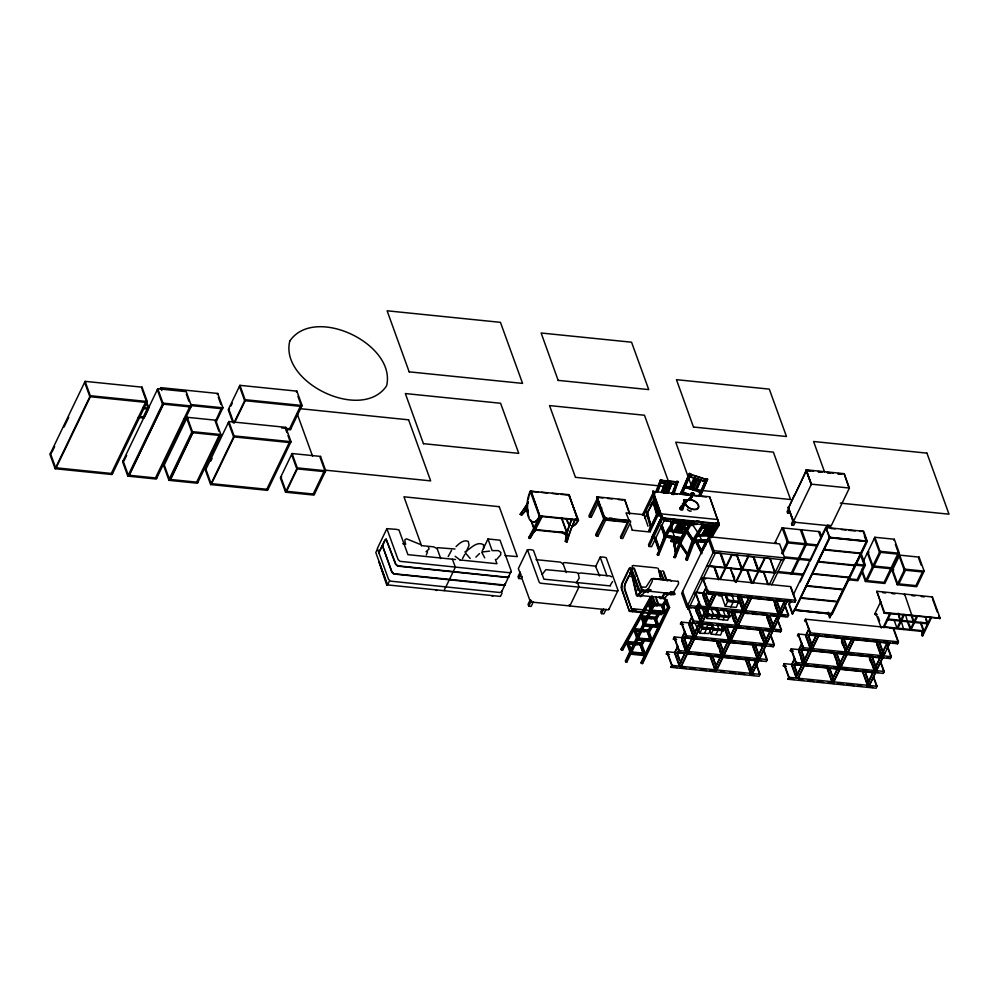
<?xml version="1.0" encoding="UTF-8"?>
<svg xmlns="http://www.w3.org/2000/svg" width="999" height="999" viewBox="0 0 999 999"><rect width="100%" height="100%" fill="white"/><g stroke="black" fill="none" stroke-linecap="round" stroke-linejoin="round"><path stroke-width="1.5" d="M684.864 487.5L685.326 486.088A104.358 52.173 23.9 0 1 700.936 491.071L700.461 492.482A104.358 52.173 23.9 0 0 684.864 487.5L684.864 487.137A104.358 52.173 23.9 0 1 695.267 490.309M681.131 493.194L689.447 473.414L690.696 473.813L682.379 493.593L682.704 491.87L690.272 494.842L681.193 492.007L680.257 493.943M689.572 476.873L690.509 474.4A104.358 52.173 23.9 0 1 706.118 479.383L705.182 481.855A104.358 52.173 23.9 0 0 689.572 476.873L689.572 476.523A104.358 52.173 23.9 0 1 692.17 477.247M692.494 488.449L693.743 488.848L692.494 488.449L696.74 478.696L697.989 479.283L696.74 478.696M700.461 492.482L700.474 492.12A104.358 52.173 23.9 0 0 697.876 491.196M705.182 481.855L705.182 481.493A104.358 52.173 23.9 0 0 694.78 478.022M699.175 495.854L706.305 478.783L707.554 479.183L700.424 496.253M444.118 590.646L445.479 587.375M455.507 559.515L407.917 554.657L398.938 529.895L396.079 529.333L386.875 528.658L377.347 548.463L388.561 579.383L390.547 581.143L499.587 592.494L501.685 591.808L501.723 590.921M502.072 593.144L500.474 596.391M505.257 584.715L505.294 583.816M505.432 583.528L504.483 585.289L503.159 585.402L393.818 574.013L391.833 572.252L382.555 545.754L378.683 552.897L384.977 539.835M509.24 575.611L509.065 576.798L506.968 577.484L397.627 566.108L395.641 564.348L386.051 539.248M501.685 591.808L511.251 571.116L500.037 540.197L487.987 538.961L482.267 550.849M630.769 570.754L636.351 595.142A5.357 2.235 -84.2 0 0 638.498 595.941L639.06 595.267A12.512 5.232 -84.2 0 1 644.929 592.282L647.689 590.084L652.11 581.618A1.998 0.837 -84.2 0 0 652.222 579.457A1.998 0.837 -84.2 0 0 651.435 578.708L645.953 587.187L640.796 587.012M647.015 591.97A12.512 5.232 -84.2 0 1 647.939 592.594L650.661 589.772L647.514 589.36L645.117 591.333L641.845 590.759M659.265 596.59L659.552 597.502A5.357 2.235 -84.2 0 0 661.7 598.314L662.275 597.627A12.512 5.232 -84.2 0 1 668.131 594.655L670.054 593.543L670.729 591.72A9.615 4.021 -84.2 0 1 668.319 593.693L667.357 593.044A13.511 5.644 -84.2 0 0 663.011 595.254L662.087 596.828A4.346 1.811 -84.2 0 1 659.889 596.715M662.574 597.814A5.357 2.235 -84.2 0 0 664.722 598.613L665.234 598.014A12.512 5.232 -84.2 0 1 671.153 594.954L673.938 592.407L670.729 591.72M680.257 508.341L681.655 507.455M680.531 507.629L681.605 508.978M682.679 509.115L682.717 508.329M682.991 508.204L681.555 508.978M683.291 506.73L683.466 506.081M683.541 500.749L684.29 499.575M686.65 501.735L686.775 500.924M689.497 498.976L690.796 498.776L690.896 499.8M695.292 489.36L696.54 489.785L695.292 489.36L699.55 479.62L700.799 480.044L696.54 489.785M699.55 479.62L700.786 480.219M692.644 541.408L691.832 541.358L685.726 559.215L686.325 560.002L687.449 559.964L694.979 540.159M566.296 572.539L563.211 564.023L563.424 562.912L564.81 562.574L595.491 566.171L599.662 575.948M642.519 589.959C649.113 591.108 642.994 590.759 641.758 590.397A9.328 3.896 -84.2 0 1 639.135 589.01L631.418 568.256A5.357 2.235 -84.2 0 0 629.158 568.419L621.828 583.641A5.357 2.235 -84.2 0 0 621.453 588.96L629.457 611.351L657.155 614.173M671.715 594.005A10.34 4.321 -84.2 0 0 674.787 594.205L674.762 593.244L674 593.681A9.328 3.896 -84.2 0 1 672.589 593.581M632.255 565.671L632.392 566.982M443.406 590.609L387.637 584.927L389.086 581.63M378.783 561.475L386.913 585.389M379.121 561.663L387.262 585.189M483.616 548.826L483.591 544.767C476.66 540.659 470.504 548.913 464.86 552.01M575.237 519.48L575.399 519.28A189.473 150.549 40.1 0 0 567.195 541.595L566.67 542.22L565.297 541.396A106.943 84.977 40.1 0 1 571.84 519.18L571.903 519.105M687.2 555.731L687.574 554.62L677.672 539.635L677.21 540.596L687.762 555.706L681.106 545.629M688.736 553.683L690.147 549.562M705.194 546.328L706.605 542.207M686.325 560.002L693.593 540.734L702.821 525.711L703.958 525.674L703.483 524.65L702.347 524.687L691.832 541.358M656.793 491.471L660.601 479.657L661.8 479.782L658.004 491.595M672.552 494.517L676.872 481.318L678.084 481.443L673.751 494.63M666.808 535.302L658.678 555.069L657.454 554.882L664.984 534.24L673.763 519.58L674.999 519.767L675.187 520.779L666.545 535.839M658.903 552.922L660.489 548.813M662.062 544.705L665.234 536.475L663.998 536.288M683.316 536.55L681.543 536.8L690.321 522.127L691.558 522.327L691.745 523.326L682.18 540.322L675.237 557.617L674.013 557.43L680.556 538.848M675.349 553.246L673.064 537.612L672.589 538.573L675.961 553.334M675.237 557.617L676.523 552.747M677.572 549.999L681.256 540.409M624.837 583.94L628.471 576.223M426.348 554.907L427.535 551.873M655.431 492.657L660.601 479.657M657.792 489.897L660.077 484.115M661.076 482.929L661.925 480.806A104.358 53.322 21.7 0 1 676.997 482.342L676.148 484.465A104.358 53.322 21.7 0 0 661.076 482.929L660.888 482.542A104.358 53.322 21.7 0 1 663.348 482.679M661.251 492.569L665.097 482.904L661.912 491.383M662.449 492.657L666.395 483.204L665.197 483.104M667.757 483.129L664.01 492.982L667.757 483.129C672.24 483.903 658.853 505.407 668.955 483.254M666.645 493.081L670.479 483.429L671.703 483.578L667.944 493.431M666.733 493.281L670.479 483.429M667.869 493.231L671.703 483.578M671.703 494.318L676.872 481.318M661.738 480.407A104.358 53.322 21.7 0 1 676.81 481.943L676.148 484.465M674.637 490.109L677.509 482.892M657.454 554.882L664.397 537.574L673.95 520.579L673.763 519.58M674.013 557.43L682.142 537.662L681.78 536.313M681.193 492.007L689.447 473.414M683.029 491.083L690.696 473.813M689.722 487.612L693.955 477.859L695.217 478.421L690.971 487.987L689.71 487.425L690.971 487.987M690.958 487.799L695.217 478.421M693.743 488.848L697.989 479.095M696.553 489.61L700.799 480.044M698.638 496.066L706.305 478.783M701.061 493.806L707.554 479.183M85.09 381.356L49.95 454.383L55.157 468.731L112.113 474.537L147.253 401.511L142.045 387.162L85.09 381.356L90.297 395.716L55.157 468.731M51.985 452.122L54.67 446.541M64.061 427.023L68.756 417.27M141.583 388.124L142.045 387.162M157.767 388.761L122.615 461.788L127.822 476.136L156.306 479.045L191.446 406.019L186.239 391.67L157.767 388.761L162.962 403.109L127.822 476.136M126.673 455.344L123.988 460.914L123.089 460.826L128.284 475.174L156.768 478.071M215.971 422.265L222.927 407.804L217.732 393.456L160.764 387.649L160.302 388.623L161.214 388.711M129.196 475.262L163.411 404.17M187.213 417.295L163.774 465.984L168.981 480.332L197.465 483.229L220.891 434.553L215.684 420.204L187.213 417.295L192.407 431.655L191.945 432.617L220.429 435.514M168.981 480.332L169.443 479.37L164.248 465.01M170.492 479.033L192.982 432.28L191.783 432.155L169.281 478.908L170.654 479.483L192.982 432.28M217.258 394.418L217.732 393.456M215.684 420.204L215.222 421.166L218.868 431.206M216.433 421.291L215.534 421.203L221.391 408.229M285.739 429.37L290.359 429.845L302.073 405.494L296.878 391.146L239.922 385.339L228.197 409.69L232.879 422.602M230.919 406.006L232.268 403.209M228.858 421.541L205.432 470.229L210.639 484.577L267.595 490.372L291.021 441.695L285.814 427.347L228.858 421.541L234.066 435.889L210.639 484.577M210.777 461.101L212.1 458.354M239.922 385.339L245.117 399.7L233.866 423.064L228.671 408.716L229.57 408.816M296.403 392.108L296.878 391.146M285.814 427.347L285.352 428.309L286.913 432.617M292.058 453.521L280.344 477.859L285.552 492.207L314.023 495.104L325.736 470.766L320.542 456.418L292.058 453.521L297.265 467.869L285.552 492.207M320.542 456.418L320.067 457.38L324.75 470.304M409.203 371.94L387.113 310.789L500.437 322.34L522.577 383.391L409.253 371.853M408.516 419.817L299.9 408.653M423.476 443.768L405.344 393.556L500.586 403.259L518.756 453.371L423.514 443.668M382.555 545.754L385.289 540.072M445.816 587.025L455.344 567.22L452.435 559.203M558.229 380.582L541.133 333.004L631.555 342.207L648.738 389.598L558.316 380.382M499.088 506.68L403.946 496.79L421.503 545.666M529.333 495.142A18.344 7.655 -84.2 0 1 530.831 491.283L569.043 494.667L577.897 520.217A18.344 7.655 -84.2 0 1 572.052 525.936M527.647 511.963L525.037 510.402L525.736 508.953L528.334 510.514M530.382 519.892A18.344 7.655 -84.2 0 0 539.922 516.346L531.068 490.796M532.704 531.555L533.466 532.13L536.538 529.045M610.626 585.963L543.906 579.17L533.454 550.349A11.838 8.129 -19.9 0 0 527.435 549.737L518.369 568.568L530.082 600.886A1.548 0.924 25.7 0 0 531.868 602.085L607.829 609.827A1.548 0.924 25.7 0 0 608.853 608.903M520.242 572.027L518.006 576.66L518.668 578.483L521.078 578.733L522.202 576.411M518.668 578.483L520.904 573.851M575.499 477.422L549.537 405.582L644.467 415.247L670.479 487L575.549 477.335M577.897 520.217L569.043 494.667M530.294 599.737L528.059 604.37L528.721 606.193L531.131 606.43L533.366 601.798M528.721 606.193L531.505 600.399M630.581 520.979L604.395 518.319L597.027 496.865L624.75 499.7L629.82 513.673M597.564 497.877L588.96 515.746L589.447 517.107L591.258 517.295L598.538 502.172M589.447 517.107L598.051 499.238M600.636 510.377L601.798 507.954M604.395 518.319L629.27 520.342M606.63 518.106L598.039 535.976L596.228 535.789L604.832 517.919L597.027 496.865M630.694 521.99L622.752 538.498L620.941 538.311L629.37 519.98L628.209 522.402L605.307 520.067L606.468 517.644M624.75 499.7L629.582 514.148M595.641 566.558L600.174 557.142A11.838 8.129 -19.9 0 1 606.206 557.754L617.919 590.072A1.548 0.924 25.7 0 1 616.895 590.996L540.934 583.254A1.548 0.924 25.7 0 1 539.148 582.042L527.435 549.737M627.722 521.815L620.441 536.938L620.941 538.311M650.386 532.042L632.305 530.194M652.734 491.471L709.627 496.765L719.143 524.125L662.487 518.356L652.734 491.471L657.33 491.945M642.394 515.059L653.508 491.995M643.718 515.521L654.158 493.806M658.528 509.39L662.075 519.155L653.371 496.765L654.77 493.868M655.094 499.388L653.358 499.712L657.342 513.898L660.264 514.198M653.945 498.713L655.019 496.453M644.817 518.481L654.62 498.126M601.922 609.465L600.799 611.775L601.46 613.598L603.871 613.848L606.106 609.215M601.46 613.598L603.696 608.965M693.556 427.247L676.46 379.67L769.292 389.123L786.475 436.513L693.643 427.048M608.853 609.415L617.919 590.584M621.378 587.499L621.915 586.376M648.838 530.232L657.529 512.824L656.605 514.747L653.034 501.71L656.805 513.361M651.136 527.435L646.803 511.625M649.163 531.143L657.579 513.411L653.596 499.225M652.622 524.987L656.493 516.933M629.757 573.538L631.693 569.517M660.664 515.821L657.754 515.534L658.678 513.598L650.374 531.268L650.037 530.357M659.665 519.88L660.901 522.252M651.635 537.587L660.039 520.142L651.885 538.498L651.635 537.587L652.871 537.787M662.262 516.133L648.538 544.63L649.2 546.453L651.61 546.703L665.334 518.206L662.924 517.957L662.262 516.133L661.463 519.093M653.583 535.639L654.045 534.677M662.487 518.356L652.971 490.984M649.2 546.453L662.924 517.957M665.159 517.744L663.773 520.654L674.2 521.715M680.819 493.094L682.617 493.119M670.092 521.478L673.301 521.466M666.583 535.776L666.221 534.428L664.685 534.19L661.912 525.124M665.297 534.29L664.36 536.226L660.701 525.961M629.457 611.351L622.077 589.31A4.346 1.811 -84.2 0 1 622.514 583.191L628.87 569.979A4.346 1.811 -84.2 0 1 631.468 569.805L638.324 588.698A10.34 4.321 -84.2 0 0 642.544 590.921M692.819 489.76L675.724 442.182L773.376 452.135L790.559 499.525L692.906 489.572M673.413 538.936L672.115 541.62L670.891 541.421L671.94 537.837M670.891 541.421L672.827 537.4M674.238 536.962L670.329 521.003M626.873 641.433L631.143 653.209L645.616 654.682L641.346 642.906L626.873 641.433L626.41 642.394L629.732 651.56M696.915 523.976L682.979 524.925L692.532 539.31L693.943 539.26M678.596 539.448L676.66 543.468L675.536 543.506L674.999 542.594L676.935 538.561M682.105 527.834L683.391 525.149L683.928 526.061L681.992 530.094M659.64 575.174L660.926 572.489M659.864 575.886L661.126 573.264M675.536 543.506L677.472 539.485M687.075 532.779L692.732 541.208L683.279 527.984L683.928 526.061M640.596 653.508L643.918 653.196L640.634 644.143L628.571 642.919L640.396 644.63L643.681 653.683L639.16 653.221M677.672 539.635L677.21 540.596M684.415 527.372L681.83 532.729A104.358 70.342 29.8 0 0 684.278 533.016L684.765 532.167A104.358 70.342 29.8 0 1 679.695 531.605M635.514 630.444L647.802 631.181L650.436 639.884L645.916 639.435L650.511 639.76L647.577 631.668L635.451 630.569M648.613 603.134L651.46 610.988L665.933 612.474L663.086 604.607L648.613 603.134L648.151 604.108L650.524 610.651M643.643 620.416L642.906 616.92L654.957 618.156L657.554 625.337L652.809 625.362M670.029 537.587L665.421 536.875L680.881 539.697L681.805 537.762M664.16 611.912L662.212 605.394L650.149 604.17L649.85 604.795L661.975 605.881L664.16 611.912L658.141 611.301M689.085 523.226L690.022 521.291M621.453 649.974L621.116 649.063L649.862 597.926L651.061 598.051L653.908 605.906L626.947 661.937L625.736 661.813L625.411 660.901L651.91 605.844L649.7 599.725L621.453 649.974L622.652 650.099L650.898 599.85L653.121 605.968L649.8 612.849M625.736 661.813L652.709 605.781L649.862 597.926M630.594 652.772L636.55 640.371M637.874 637.624L639.21 634.877M691.882 525.199L693.169 522.514M631.393 652.934L631.855 651.972L628.571 642.919M638.211 639.01L638.686 638.036L635.751 629.957M645.204 624.725L642.906 616.92M652.047 610.826L650.149 604.17M693.131 525.599L694.417 522.914M709.627 496.765L719.143 524.125M640.634 644.143L640.159 645.117L642.507 651.573M641.346 642.906L640.871 643.868L645.154 655.656L630.681 654.183M647.802 631.181L647.34 632.155L649.787 638.885M648.101 631.056L648.563 630.082L634.103 628.608L637.437 637.824M692.532 539.31L683.204 524.438M654.957 618.156L654.495 619.118L656.58 624.862M692.17 541.221L693.094 539.298L688.249 532.067M655.307 618.156L655.769 617.195L641.296 615.721L644.692 625.062L659.153 626.535L655.769 617.195M662.212 605.394L664.098 612.05M694.255 539.785L693.593 542.182L707.704 541.695L700.649 541.933L701.573 540.009M702.172 524.263L709.702 538.249M662.499 604.907L665.534 599.525L666.733 599.65L669.58 607.504L642.619 663.536L641.408 663.411L641.083 662.499L667.582 607.442L665.371 601.323L663.074 605.394M641.408 663.411L668.381 607.38L665.534 599.525M643.618 659.864L654.22 637.849M657.529 630.956L661.5 622.702M666.808 611.688L668.131 608.94M701.81 540.397L699.725 535.963M701.585 550.037L706.156 540.546M708.116 536.475L712.687 526.972M771.74 584.84L784.702 557.917L779.62 543.906L708.94 536.7L681.68 593.331L686.763 607.342L691.37 607.817M708.291 538.299L717.594 524.163L718.718 524.125L719.193 525.149L711.5 537.674M690.571 523.376L714.41 525.811L715.796 522.914L709.427 536.938M702.896 550.511L706.817 542.357M711.85 537.175L714.46 531.755M686.763 607.342L714.023 550.711L708.94 536.7M684.115 653.446L667.132 651.723L666.37 654.108L669.455 654.42M676.585 639.61L673.488 639.298L674.263 636.912L691.246 638.636M770.878 635.164L774.35 644.73L773.426 646.665L685.414 637.699L685.951 635.789L681.318 623.039L680.456 624.025L681.393 622.102L695.279 623.513M703.958 608.853L688.511 607.28L687.587 609.215L688.448 608.216L693.069 620.978L692.544 622.889L780.544 631.855L781.48 629.919L776.523 616.246L770.354 615.621M703.371 593.256L695.641 592.469L694.717 594.405L695.579 593.406L700.199 606.168L699.675 608.066L787.674 617.032L788.611 615.109L783.653 601.435L777.472 600.811M702.709 578.596L707.329 591.358L706.805 593.256L794.804 602.222L795.741 600.299L790.783 586.625L702.772 577.659L701.847 579.595L702.709 578.596L705.794 578.908M666.37 654.108L667.057 652.659L671.69 665.421L671.153 667.32L759.165 676.286L760.089 674.362L755.132 660.689L713.448 656.443M673.488 639.298L674.188 637.849L678.821 650.611L678.284 652.509L766.295 661.475L767.22 659.54L763.748 649.974M690.109 605.656L715.496 552.884M677.659 646.403L674.525 652.909L679.158 665.671L681.568 665.921L687.836 652.896M684.79 631.593L681.655 638.099L686.288 650.861L688.698 651.111L694.967 638.074M691.92 616.77L688.786 623.289L693.406 636.051L695.828 636.288L702.097 623.264M699.05 601.96L695.916 608.478L700.536 621.228L702.946 621.478L709.215 608.453M706.181 587.15L703.046 593.668L707.667 606.418L710.077 606.668L716.345 593.643M685.014 652.709L679.22 664.735L674.924 652.884L678.146 646.203M692.132 637.899L686.35 649.924L682.055 638.074L685.277 631.393M699.263 623.076L693.481 635.102L689.185 623.264L692.394 616.583M706.393 608.266L700.611 620.292L696.315 608.453L699.525 601.773M713.523 593.456L707.742 605.481L703.446 593.631L706.655 586.95M685.951 634.44L684.065 638.349L687.662 648.264M699.575 606.118L698.326 608.716L701.41 617.232M680.681 662.349L677.334 653.134L678.621 650.461M687.811 647.539L684.465 638.324L686.4 634.315M694.942 632.717L691.595 623.501L693.531 619.492M702.06 617.906L698.726 608.691L700.649 604.682M715.933 593.706L710.152 605.731L705.856 593.881L707.779 589.872M671.153 667.32L672.09 665.396L667.132 651.723M678.284 652.509L679.22 650.574L674.263 636.912M685.414 637.699L686.338 635.764L681.393 622.102M692.544 622.889L693.468 620.953L688.511 607.28M699.675 608.066L700.599 606.143L695.641 592.469M706.805 593.256L707.729 591.333L702.772 577.659M703.571 607.492L702.597 609.515L706.967 618.481L716.008 618.718L718.006 614.373M719.692 579.408L731.668 554.532M720.291 579.47L732.267 554.595M679.158 665.671L685.426 652.647M686.288 650.861L692.557 637.837M693.406 636.051L699.687 623.014M700.536 621.228L706.805 608.204M707.667 606.418L713.935 593.394M681.63 664.984L687.424 652.946M688.761 650.162L694.555 638.136M695.891 635.352L701.673 623.326M703.021 620.541L708.803 608.516M711.201 628.096L701.86 627.147L703.321 624.113M701.96 627.372C701.66 629.757 702.047 625.461 703.333 627.734M708.516 614.472C707.717 615.958 708.778 612.312 709.715 614.472M711.226 627.921L708.878 633.528L699.837 633.291L702.447 627.709L700.474 623.676M706.967 618.481L708.828 614.46L705.544 607.729M737.187 555.694L742.494 569.23M702.397 628.721L703.321 627.709M708.778 615.459L709.702 614.447M706.53 627.622L708.653 623.613M704.357 633.416L707.255 627.847M711.488 618.593L713.636 614.585L711.013 609.203M711.076 628.309L712.749 625.074M717.894 614.385L717.594 615.696M711.213 628.958L711.8 627.984M713.049 624.775L703.096 624.313M711.251 627.946L711.8 627.272L711.488 629.183L701.86 628.92L699.238 623.538M715.821 609.34L718.518 614.722L717.869 615.921L708.241 615.659L706.93 612.974M713.498 628.546C712.112 628.771 716.096 627.31 713.723 629.545M719.879 615.284C718.481 615.559 722.452 613.998 720.117 616.308M748.126 556.218L735.551 582.355L730.469 568.344L734.802 581.443M722.851 629.42L720.554 635.077L711.201 634.128L713.773 628.533L712.324 624.525M729.233 616.171L727.672 620.267L718.331 619.318L720.154 615.272L718.219 609.939M728.483 599.887L727.909 599.487L727.597 600.836M736.151 582.417L748.726 556.281M727.934 599.525L727.896 600.212M728.159 600.187L739.76 601.373L739.123 602.572L727.584 601.398L728.171 600.187L726.136 594.58M738.823 601.248L736.275 607.417L725.349 606.306L727.809 601.198L725.374 594.467M728.134 601.223L729.07 600.249M715.871 634.602L718.743 629.033L717.294 625.037M723.001 619.792L725.124 615.784L723.189 610.439M730.818 606.855L733.94 600.774L731.905 595.167M722.739 629.108L723.176 630.194M716.67 608.478L719.58 616.483L729.52 617.494L730.169 616.283L729.12 615.846L729.869 616.308M723.189 629.183L723.451 629.557M711.738 625.736L713.199 629.732L723.139 630.756L723.788 629.545L722.265 625.536M739.035 600.649L738.823 602.322M739.76 601.373L739.285 602.36L727.672 601.148L725.674 595.541M795.416 521.878L793.78 525.249L791.97 525.074L793.606 521.69L788.199 507.242L793.169 522.077L831.143 525.949L849.387 488.036L844.18 473.676L806.205 469.817L811.338 484.665L805.981 470.292M794.28 495.142L788.636 507.667M806.106 470.541L800.461 483.079M788.548 507.829L806.33 470.879M752.622 582.767L764.597 557.892M788.735 508.241L787.1 511.625L787.599 512.999L789.41 513.174L788.91 511.813M753.221 582.829L765.197 557.954M787.599 512.999L789.222 509.615M774.625 543.406L782.13 527.834L819.804 531.668L821.827 537.275M720.579 656.331L714.784 668.356L710.489 656.505L712.899 656.755L717.195 668.606L722.989 656.58M727.709 641.52L721.915 653.546L717.619 641.695L720.029 641.945L724.325 653.796L730.119 641.758M737.237 626.947L731.455 638.973L729.045 638.736L734.827 626.698M741.957 611.888L736.176 623.913L731.88 612.075L734.29 612.312L737.624 621.528M749.088 597.077L743.306 609.103L739.01 597.265L741.42 597.502L744.755 606.718M723.401 656.518L717.132 669.542L714.722 669.293L720.991 656.268M730.531 641.695L724.263 654.732L721.852 654.482L728.121 641.458M737.662 626.885L731.393 639.909L728.97 639.672L735.252 626.648M744.792 612.075L738.511 625.099L736.101 624.862L742.369 611.825M751.91 597.265L745.641 610.289L743.231 610.039L749.5 597.015M782.866 528.921L783.328 527.959L788.411 541.97M763.461 572.215L757.567 571.103M763.923 557.917L770.042 558.541L774.887 573.039L709.04 566.321M738.586 624.163L744.367 612.137M745.716 609.353L751.498 597.327M793.106 520.317L791.483 523.701L791.97 525.074M793.169 522.077L811.413 484.165L806.205 469.817M781.58 553.521L787.212 541.845L782.13 527.834M782.692 553.846L787.949 542.932L804.982 544.667M762.424 598.938L759.128 599.1M769.33 584.59L781.355 559.602M790.908 573.888L805.444 543.706L800.361 529.695M792.12 574.013L806.643 543.818L801.573 529.82M844.18 473.676L849.162 488.511M756.143 659.952L750.349 671.977L746.053 660.139L748.463 660.376L751.81 669.592M763.273 645.142L757.479 657.167L753.184 645.317L755.594 645.566L758.94 654.782M770.391 630.332L764.61 642.357L760.314 630.506L762.724 630.756L767.02 642.594L772.814 630.569M777.522 615.509L771.74 627.547L767.444 615.696L769.854 615.946L774.15 627.784L779.295 617.095M787.062 600.948L781.28 612.974L778.87 612.724L784.652 600.699M758.965 660.139L752.697 673.164L750.286 672.914L756.555 659.889M766.096 645.329L759.827 658.353L757.417 658.104L763.686 645.079M773.226 630.506L766.957 643.543L764.547 643.294L770.816 630.269M780.356 615.696L774.075 628.721L771.665 628.483L777.934 615.459M787.474 600.886L781.206 613.91L778.795 613.673L785.064 600.636M752.759 672.227L758.553 660.202M759.889 657.417L765.684 645.391M792.232 613.811L794.692 610.014L792.232 613.811L788.76 604.245L790.109 601.448M793.468 594.467L825.723 527.447L863.698 531.318L867.332 541.333L832.229 614.273L794.093 609.952M792.831 613.873L789.372 604.308L790.709 601.51M800.124 581.967L808.853 563.811M810.201 561.013L820.953 538.673M822.289 535.889L825.661 528.908M826.098 527.984L829.957 537.524L794.692 610.014M827.522 525.012L826.448 527.26L826.935 528.633M827.484 527.497L828.571 525.249L830.369 525.437L829.282 527.684M766.82 659.577L766.295 661.475M780.544 631.855L781.081 629.944L777.484 620.029M794.255 610.401L829.357 537.462L825.723 527.447M801.098 665.371L784.115 663.636L783.341 666.021L786.438 666.345M880.731 661.887L884.202 671.465L883.266 673.388L795.266 664.422L795.791 662.524L791.171 649.762L790.309 650.761L791.233 648.826L808.216 650.561M806.081 634.802L798.363 634.015L797.439 635.951L798.301 634.952L802.921 647.714L802.397 649.612L890.396 658.578L891.333 656.643L886.375 642.981L880.194 642.345M805.494 619.205L804.57 621.128L805.431 620.142L810.052 632.891L809.527 634.802L897.527 643.768L898.463 641.833L893.506 628.171L805.494 619.205L810.451 632.866L809.527 634.802M783.341 666.021L784.04 664.572L788.673 677.334L788.136 679.245L876.148 688.211L877.072 686.276L873.601 676.71M794.642 658.316L791.508 664.834L796.128 677.584L798.538 677.834L804.819 664.81M801.772 643.506L798.638 650.024L803.258 662.774L805.669 663.024L811.937 649.999M808.903 628.696L805.768 635.202L810.389 647.964L812.799 648.214L819.068 635.177M801.985 664.622L796.203 676.648L791.907 664.81L794.48 659.465M809.115 649.812L803.333 661.837L799.038 649.987L802.247 643.306M816.245 635.002L810.464 647.027L806.168 635.177L809.377 628.496M802.934 646.353L801.048 650.262L804.645 660.189M797.652 674.263L794.317 665.047L795.604 662.374M804.782 659.452L801.448 650.237L803.371 646.228M811.912 644.642L808.578 635.426L810.501 631.418M788.136 679.245L789.06 677.31L784.115 663.636M795.266 664.422L796.191 662.499L791.233 648.826M802.397 649.612L803.321 647.677L798.363 634.015M796.128 677.584L802.397 664.56M803.258 662.774L809.527 649.75M810.389 647.964L816.658 634.939M798.613 676.897L804.395 664.872M805.743 662.087L811.525 650.062M812.874 647.277L818.656 635.239M832.067 613.823L829.607 617.619L831.468 613.761L832.229 614.273M863.423 561.051L874.862 537.275L894.305 539.26L899.387 553.271L884.852 583.466L865.409 581.48L861.862 571.678M860.801 552.522L865.371 565.134L857.879 580.719L848.938 579.807M926.872 453.134L813.586 441.496L824.612 472.115M865.409 581.48L879.944 551.286L874.862 537.275M873.65 566.995L867.082 580.631L884.115 582.367L890.683 568.731M874.113 566.021L880.681 552.385L897.714 554.12L891.145 567.757M893.843 540.222L894.305 539.26M837.549 668.244L831.767 680.269L827.472 668.431L829.882 668.668L834.177 680.519L839.322 669.829M844.679 653.433L838.898 665.459L834.602 653.621L837.012 653.858L841.308 665.709L847.09 653.683M851.81 638.623L846.028 650.649L841.732 638.798L844.143 639.048L847.477 648.264M840.384 668.431L834.115 681.455L831.692 681.218L837.961 668.181M847.502 653.621L841.233 666.645L838.823 666.395L845.092 653.371M854.632 638.811L848.363 651.835L845.953 651.585L852.222 638.561M848.438 650.898L854.22 638.873L860.314 639.535M899.649 555.132L892.144 570.716L897.227 584.727L916.67 586.7L924.162 571.128L919.092 557.117L899.649 555.132L904.732 569.143L897.227 584.727M876.623 614.148A2.46 1.024 -84.2 0 0 875.911 614.672L874.787 613.985L880.806 601.485M875.012 614.572A2.46 1.024 -84.2 0 1 876.148 614.36L881.305 628.009M883.153 627.36L889.834 613.473M898.838 616.77L900.386 621.041L896.99 628.109L884.177 626.798L883.915 627.747L890.846 613.349M887.661 619.967L887.924 619.005L927.709 623.064M919.092 557.117L918.618 558.079L921.165 565.084M904.282 594.842L904.632 594.118L913.998 621.665L916.832 615.784M873.114 671.865L867.332 683.903L863.036 672.052L865.446 672.302L868.78 681.505M880.244 657.055L874.462 669.08L870.166 657.242L872.577 657.479L876.872 669.33L882.654 657.305M887.374 642.245L881.593 654.27L877.297 642.419L879.707 642.669L884.003 654.52L885.289 651.847M875.948 672.052L869.679 685.077L867.257 684.839L873.526 671.815M883.066 657.242L876.797 670.267L874.387 670.029L880.656 656.992M890.196 642.432L883.928 655.456L881.518 655.207L887.786 642.182M869.742 684.14L875.524 672.115M886.575 649.175L889.784 642.494M903.571 614.435L900.736 620.317L898.163 613.199M901.298 621.128L897.889 628.196L910.251 629.457L913.648 622.389M901.647 620.404L904.482 614.522M903.72 629.545L900.973 620.279M907.479 621.765L905.756 615.347M897.527 643.768L898.064 641.857L893.431 629.108M923.963 630.856L911.15 629.545L914.56 622.489M914.909 621.765L917.731 615.871M931.43 617.707L922.739 635.764L921.627 635.077A2.46 1.024 -84.2 0 0 921.877 632.392L922.901 632.255M921.84 635.664L930.631 617.407M451.548 550.299L448.176 556.605M440.746 558.553L437.15 548.638L437.637 547.677L455.007 549.025M462.487 558.603L464.86 554.283M626.86 641.108L631.393 633.029M635.938 624.962L647.277 604.782M648.801 602.085L651.061 598.051M640.571 643.93L642.844 639.884M648.139 630.469L650.399 626.435M654.944 618.356L658.728 611.638M640.933 644.78L643.993 639.348M648.576 631.193L651.623 625.761M656.206 617.619L659.265 612.187M641.77 644.055L643.294 641.358M657.654 615.796L659.178 613.099M663.711 605.032L666.733 599.65M642.145 644.904L645.192 639.472M649.013 632.679L652.834 625.886M655.881 620.454L660.464 612.312M663.523 606.88L666.57 601.448M673.838 531.043L678.246 523.039L679.507 523.526L675.074 531.268L673.838 531.043L675.037 531.018L679.482 523.276M676.573 531.281L681.018 523.538L682.242 523.726L677.846 531.73L676.573 531.281L677.797 531.468L682.242 523.726M676.623 531.53L681.018 523.538M679.345 531.93L683.728 523.926L685.002 524.338L680.569 532.08L679.345 531.93L680.506 531.83L684.939 524.075M668.943 530.656L669.03 531.156A104.358 70.342 29.8 0 0 684.365 533.528L684.765 532.167M676.448 522.589A104.358 70.342 29.8 0 1 673.863 522.052L673.963 522.552A104.358 70.342 29.8 0 0 689.298 524.925L690.184 522.702A104.358 70.342 29.8 0 1 674.849 520.342L674.937 520.841A104.358 70.342 29.8 0 0 690.272 523.214M681.88 538.199L690.509 523.139L690.321 522.127M671.803 525.099L674.2 521.103M685.963 531.655L688.361 527.659M689.959 524.987L691.558 522.327M466.221 551.972L469.055 545.292L468.256 541.383C463.586 539.298 459.165 543.543 456.043 546.603M697.065 535.514L697.826 535.177A104.358 68.968 31.6 0 0 711.937 534.69L711.7 534.178A104.358 68.968 31.6 0 1 697.589 534.665M702.334 526.935L703.621 525.736A104.358 68.968 31.6 0 0 717.744 525.249L717.494 524.737A104.358 68.968 31.6 0 1 703.383 525.224L703.621 525.736M694.717 540.696L703.958 525.674M701.71 534.852L706.468 527.135L707.617 527.122L702.971 535.114L701.71 534.852L702.859 534.852L707.617 527.122M701.822 535.114L706.468 527.135M704.283 534.84L709.04 527.11L710.164 527.072L705.531 535.052L704.407 535.089L705.419 534.802L709.377 528.359M704.407 535.089L709.153 527.36L710.289 527.322M706.78 534.715L711.525 526.997L706.905 534.977L712.637 526.91L708.016 534.902L706.905 534.977M706.58 535.414A104.358 68.968 31.6 0 0 711.176 535.027L711.7 534.178M717.494 524.737L716.695 526.96A104.358 68.968 31.6 0 1 702.584 527.447M697.302 536.026A104.358 68.968 31.6 0 0 711.413 535.539L711.937 534.69M716.695 526.96L717.744 525.249M711.138 536.451L718.069 525.187L719.193 525.149M542.145 574.525L545.879 569.655L576.51 572.552L578.271 573.488L579.183 578.171L576.173 582.991M610.289 585.177L612.549 581.568M650.174 505.744L652.672 501.798L653.883 501.91L648.064 511.151M699.5 530.744L703.483 524.65M712.362 533.866L714.747 530.219M647.514 589.36L645.941 591.033L644.155 590.684A13.511 5.644 -84.2 0 0 639.797 592.894L638.885 594.467A4.346 1.811 -84.2 0 1 636.413 593.543L631.118 570.042L636.763 594.243A3.534 1.474 -84.2 0 0 638.736 594.517L640.084 592.332A7.555 3.159 -84.2 0 1 641.233 591.033M672.964 593.044L678.321 584.29A1.998 0.837 -84.2 0 0 678.446 582.13A1.998 0.837 -84.2 0 0 677.647 581.381M436.863 590.397L436.076 590.397M492.844 596.091L492.057 596.103M527.435 508.354A106.943 84.977 40.1 0 1 521.528 515.147L520.154 514.335L520.679 513.711A189.473 150.549 40.1 0 0 528.134 502.472M525.037 510.402L528.034 511.5L527.085 508.828L527.847 512.062M521.528 515.147L522.052 514.535A106.943 84.977 40.1 0 0 525.112 511.238M565.297 541.396L565.821 540.784A106.943 84.977 40.1 0 1 566.595 536.101M496.753 559.34L500.686 554.832L500.824 552.397L498.464 550.636L492.107 550.599L487.987 538.961M479.52 553.583L475.861 557.117M377.36 549.275L375.811 552.547L387.537 584.877M511.213 572.002L509.115 572.689L400.075 561.338L398.089 559.577L386.875 528.658M509.203 576.51L507.105 577.197L397.764 565.821L395.779 564.06L386.076 538.836M533.466 532.13L537.037 529.67M542.157 516.071L542.282 516.171A106.943 27.56 -52.9 0 1 530.506 537.849L529.645 538.449L528.621 537.674L529.482 537.075A106.943 27.56 -52.9 0 0 532.117 532.592M426.049 551.673L429.071 549L428.271 546.778M645.529 590.259L644.767 590.696A9.328 3.896 -84.2 0 1 642.157 589.323L634.427 568.568A5.357 2.235 -84.2 0 0 632.754 568.144M691.907 492.644L691.158 493.806L692.657 495.054M691.208 493.144L693.818 493.256L694.38 493.981L693.631 495.154M691.358 495.017L691.995 496.428C693.368 498.813 688.498 496.053 691.433 496.116M683.591 500.074L685.264 499.675L686.7 501.073M694.33 494.655L692.732 494.905L691.221 493.668M683.741 501.96L684.39 503.359C685.764 505.756 680.893 502.997 683.828 503.059M689.672 498.788L690.584 499.975M686.725 501.598L685.052 501.998L683.616 500.599M680.781 507.542L679.632 508.866L681.143 510.114L682.742 509.852L682.329 507.817M876.847 591.283L884.177 613.199L940.196 618.306L932.417 596.94L876.847 591.283L884.527 612.474L940.096 618.131M884.527 612.474L884.177 613.199M932.067 597.664L932.417 596.94M578.271 573.488L580.918 573.001L609.865 575.948L611.625 576.885M684.702 501.073L684.989 501.873M489.635 551.111L482.992 551.885M504.62 585.002L393.968 573.726L391.97 571.965L382.442 545.704M711.65 527.247L712.762 527.172M696.69 524.45L692.569 524.6L697.427 532.017M692.769 538.823L694.18 538.786M694.517 540.247L709.09 539.672M693.593 540.734L707.454 540.209M674.999 542.594L676.66 543.468M692.494 541.982L694.155 542.869L693.031 542.907M692.657 542.669L693.793 542.632M685.726 559.215L687.449 559.964M706.58 527.385L707.717 527.385M708.815 614.447L718.518 614.722M707.055 612.724L708.341 615.446L717.994 615.684M702.434 627.709L712.137 627.971M711.45 628.621L701.947 628.683M240.359 386.401L239.448 386.313L244.655 400.661L301.611 406.468L297.964 396.416M85.539 382.417L84.628 382.33L89.835 396.678L146.791 402.485M158.204 389.822L157.305 389.735L162.5 404.083L190.984 406.98M245.117 399.7L302.073 405.494M190.597 404.52L222.927 407.804M190.135 405.482L222.465 408.778M90.297 395.716L147.253 401.511M162.962 403.109L191.446 406.019M807.642 470.467L813.661 471.078M818.181 471.54L822.701 472.003M827.222 472.465L833.253 473.076M837.774 473.538L842.294 474.001M807.617 470.704L810.626 471.004M818.169 471.778L821.178 472.077M827.209 472.702L830.219 473.002M837.761 473.776L840.771 474.075M142.757 407.542L148.913 408.166L142.108 389.56M142.944 408.566L148.439 409.128L144.618 417.082L139.111 416.521M184.902 418.082L187.962 418.394M229.295 422.602L228.396 422.502L233.604 436.863L290.559 442.657L287.949 435.489M281.593 427.934L290.821 428.871M183.641 418.968L186.726 419.28M811.413 484.165L849.387 488.036M137.987 417.42L144.156 418.057M192.407 431.655L220.891 434.553M234.066 435.889L291.021 441.695M660.976 480.457L662.187 480.581M677.26 482.117L678.458 482.23M667.844 483.329L669.055 483.454M840.334 503.121L949 514.185L926.91 453.034M292.495 454.57L291.596 454.483L296.803 468.831L325.274 471.728M663.448 492.569L668.044 493.031M671.116 493.344L677.235 493.968M681.83 494.43L687.961 495.054M694.08 495.679L697.14 495.991M701.735 496.466L706.33 496.928M663.91 492.782L665.122 492.907M691.845 496.366L692.794 496.216L691.932 495.079M690.446 498.064L689.322 498.239L689.772 499.35M690.983 498.176C693.456 495.904 688.498 496.453 691.033 499.662L690.247 499.6M686.088 501.948L684.165 501.336M684.228 503.309L685.189 503.159L684.889 502.322M682.841 505.007L681.668 505.656L682.729 506.53M682.717 505.457C679.645 506.143 685.177 508.016 683.503 505.369M596.79 497.352L602.946 497.977M607.579 498.451L612.2 498.926M618.356 499.55L622.976 500.024M325.087 470.129L430.656 480.881L408.566 419.73M682.629 506.543L683.416 506.605M568.818 495.154L578.496 520.279L539.323 516.283A18.344 7.655 -84.2 0 1 528.384 517.032A18.344 7.655 -84.2 0 1 530.232 491.221L538.436 492.057M541.47 492.37L547.552 492.982M552.097 493.444L558.179 494.068M561.213 494.38L567.295 494.992M297.265 467.869L325.736 470.766M681.743 507.167L680.406 507.38L680.831 508.553M680.731 507.492L681.543 507.629M680.319 507.842L681.293 507.942M682.23 509.453L680.631 508.941M793.543 521.615L788.199 507.242M657.417 507.929L654.482 498.226M830.693 528.459L835.289 528.921M841.42 529.545L846.016 530.019M849.075 530.332L855.206 530.956M859.802 531.418L863.099 531.256L866.732 541.271L831.468 613.761M657.579 513.411L660.501 513.711M661.263 513.873L718.006 519.555M658.766 513.823L657.23 512.787M660.501 515.372L657.754 515.534M51.324 453.509L50.412 453.421L55.619 467.769L112.575 473.576M281.718 476.985L280.806 476.885L286.014 491.246L314.485 494.143M696.44 520.941L699.412 521.241M662.712 517.869L719.38 523.638M715.958 523.364L718.381 523.613M663.611 520.192L668.069 520.654M690.409 522.927L696.365 523.526M700.836 523.988L706.793 524.587M683.129 522.614L686.113 522.927M829.357 537.462L867.332 541.333M829.645 537.787L866.42 541.533M604.932 516.608L595.729 534.428L596.228 535.789M609.328 517.944L612.2 518.231M609.44 520.042L615.159 520.629M618.031 520.916L625.187 521.653M650.998 526.398L647.402 511.688L646.877 512.512L650.711 525.936M540.159 515.859L578.134 519.73M787.212 541.845L817.482 544.93M879.944 551.286L899.387 553.271M169.443 479.37L197.927 482.267M268.057 489.41L211.101 483.603L205.894 469.255M817.02 545.891L806.181 544.792L805.856 543.881M775.099 542.445L776.298 542.569M869.03 552.01L867.831 551.898L872.914 565.909L892.344 567.882M868.568 552.984L867.369 552.859L872.439 566.87L891.882 568.843M824.063 549.375L860.838 553.121M823.838 549.862L860.601 553.608M534.565 529.47L567.157 532.792L561.663 517.657M534.34 529.957L566.92 533.279L561.938 519.505M784.477 556.893L810.451 559.54M854.882 564.06L865.371 565.134M904.732 569.143L924.162 571.128M714.023 550.711L784.702 557.917M784.015 557.854L809.989 560.501M818.256 561.45L863.71 565.983L857.142 579.62L849.4 578.833M818.019 561.938L854.794 565.684M893.818 569.867L892.619 569.742L897.689 583.753M783.765 559.84L713.086 552.647L708.016 538.636M714.909 552.922L721.041 553.546L726.036 567.544M731.755 554.645L737.886 555.257M747.077 556.193L753.196 556.818M733.054 555.282L736.113 555.594M812.449 573.526L849.212 577.272M812.212 574.013L848.988 577.759M777.447 571.503L791.383 572.927M792.582 573.051L803.421 574.15M776.985 572.477L802.959 575.112M709.265 565.846L775.124 572.552L770.042 558.541M707.03 565.958L714.685 566.733M726.935 567.981L731.53 568.456M742.257 569.542L748.376 570.167M633.104 565.509L656.967 567.944M402.759 543.706L405.844 544.018M421.303 545.591L433.666 546.853L437.15 548.638M882.679 592.632L885.763 592.944M891.932 593.581L895.029 593.893M912 595.629L915.084 595.941M921.265 596.565L924.35 596.878M806.63 585.601L843.406 589.348M504.97 555.556L517.357 556.618L499.175 506.493M806.405 586.088L843.168 589.835M536.026 559.652L560.402 562.125L563.211 564.023M653.121 578.421L670.779 580.219L671.253 581.156M629.02 576.248L632.105 576.56M651.81 578.721L678.034 581.393M460.114 559.977L496.965 563.736L495.379 559.365M800.823 597.677L837.587 601.423M800.586 598.164L837.362 601.91M707.729 591.333L795.741 600.299M706.63 592.807L714.36 593.593M717.444 593.906L723.613 594.53M726.71 594.855L732.879 595.479M737.512 595.953L742.145 596.415M746.777 596.89L752.959 597.527M756.043 597.839L762.225 598.463M766.845 598.938L773.026 599.562M776.111 599.887L782.292 600.511M785.376 600.824L791.558 601.46M696.565 592.22L704.233 593.006M706.455 593.568L721.89 595.142M737.337 596.715L748.139 597.814M751.223 598.139L774.387 600.499M699.4 593.019L703.995 593.493M708.591 593.955L713.186 594.43M719.305 595.054L722.377 595.367M703.446 593.631L705.856 593.881M718.743 595.766L721.827 596.078M647.689 590.084L650.699 590.384M670.891 592.444L673.913 592.744M874.787 613.985L875.911 614.672M648.776 591.158L669.068 593.394M876.148 614.36L877.06 614.447M674.787 594.205L671.778 593.906A10.34 4.321 -84.2 0 1 668.706 593.706M739.123 602.01L737.712 598.126M795.004 609.752L831.78 613.498M887.587 619.73L927.359 623.788M641.096 595.554L662.699 597.752M700.599 606.143L788.611 615.109M701.523 606.818L687.699 605.419L682.617 591.408M699.5 607.617L707.23 608.403M711.862 608.878L718.031 609.502M721.116 609.815L727.297 610.451M731.93 610.913L738.111 611.55M741.196 611.863L747.364 612.487M751.997 612.961L756.63 613.436M761.263 613.91L767.444 614.535M770.529 614.847L776.71 615.484M781.343 615.958L785.963 616.42M727.122 611.213L741.008 612.637M744.105 612.949L767.257 615.309M694.442 608.129L697.514 608.441M734.39 612.2L737.462 612.512M743.618 613.136L748.226 613.611M752.834 614.073L757.442 614.547M696.315 608.453L698.726 608.691M889.959 628.146L923.613 631.58M730.132 612.474L734.764 612.936M921.877 632.392L922.776 632.492M652.697 605.444L657.217 605.906M651.91 605.844L653.908 605.906M668.381 607.38L669.58 607.504M921.627 635.077L922.739 635.764M720.142 615.272L730.169 616.283M729.52 616.932L719.655 616.233L716.783 608.229M652.335 610.202L664.397 611.438M631.992 608.666L650.511 610.551M659.577 611.588L662.587 611.9M633.191 609.54L636.276 609.852M444.218 590.696L499.987 596.378M650.998 611.962L665.471 613.436M629.807 610.639L662.062 613.923L661.713 614.635L658.703 614.335L658.216 611.338M693.468 620.953L781.48 629.919M810.451 632.866L898.463 641.833M699.25 621.615L702.334 621.927M739.397 625.699L735.876 625.337L731.243 612.587M642.669 617.407L654.72 618.631L657.33 625.811M697.015 622.901L703.184 623.526M706.268 623.851L712.449 624.475M717.082 624.949L723.251 625.574M726.348 625.886L732.517 626.523M735.614 626.835L741.782 627.459M746.415 627.934L751.048 628.408M755.681 628.883L761.862 629.507M764.947 629.82L771.116 630.456M775.748 630.918L780.381 631.393M813.985 634.815L820.167 635.451M824.799 635.913L830.968 636.55M834.065 636.863L840.234 637.487M843.318 637.812L849.5 638.436M863.398 639.847L869.567 640.484M872.664 640.796L880.381 641.583M883.466 641.895L888.099 642.369M892.731 642.844L897.364 643.319M642.607 617.544L654.657 618.768L657.267 625.948M648.463 618.506L651.473 618.806M713.211 625.112L703.059 623.751M721.528 626.186L760.127 630.119M763.224 630.431L769.392 631.068M809.178 635.114L877.11 642.032M689.185 623.264L691.595 623.501M806.168 635.177L808.578 635.426M680.456 624.025L683.541 624.338M713.761 628.521L723.788 629.545M711.862 625.499L713.286 629.52L723.288 630.519M713.286 629.52L723.301 630.544L721.802 626.51M645.504 624.1L657.554 625.337M645.267 624.587L648.289 624.899M652.747 625.486L655.756 625.799M644.23 626.036L658.691 627.509M686.338 635.764L774.35 644.73M803.321 647.677L891.333 656.643M638.299 631.231L644.33 631.843M685.252 637.237L688.336 637.562M691.42 637.874L697.602 638.498M700.686 638.811L706.867 639.447M711.5 639.922L716.133 640.384M720.766 640.859L726.935 641.483M730.019 641.808L736.201 642.432M740.833 642.906L747.002 643.531M750.099 643.843L756.268 644.48M759.365 644.792L765.534 645.416M770.167 645.891L773.426 646.665M802.222 649.163L805.319 649.475M808.403 649.787L814.585 650.411M819.217 650.886L825.386 651.523M828.471 651.835L834.652 652.459M837.736 652.772L843.918 653.408M848.551 653.883L854.719 654.507M857.816 654.82L863.985 655.456M867.07 655.769L873.251 656.393M877.884 656.867L884.065 657.492M887.149 657.817L890.396 658.578M694.33 638.948L762.262 645.878M811.313 650.873L869.979 656.842M873.064 657.167L879.245 657.792M682.055 638.074L684.465 638.324M799.038 649.987L801.448 650.237M673.326 638.836L676.423 639.16M790.309 650.761L793.393 651.073M638.686 638.036L650.736 639.273M641.458 638.836L638.448 638.523L636.001 631.78M637.924 639.135L652.384 640.609L648.563 630.082M637.449 640.109L651.922 641.583L650.961 638.948M628.271 643.531L640.334 644.767L643.618 653.821M631.118 644.193L637.15 644.805M679.22 650.574L767.22 659.54M796.191 662.499L884.202 671.465M678.121 652.06L681.206 652.372M685.838 652.846L692.02 653.471M695.104 653.783L701.286 654.42M705.906 654.882L712.087 655.519M715.172 655.831L721.353 656.455M724.437 656.768L730.619 657.404M735.252 657.879L741.42 658.503M744.517 658.816L750.686 659.452M753.77 659.765L761.5 660.551M795.104 663.973L799.724 664.447M802.821 664.76L808.99 665.384M813.623 665.858L819.804 666.483M822.889 666.808L829.07 667.432M833.703 667.906L838.336 668.381M842.956 668.843L849.138 669.48M852.222 669.792L858.403 670.416M863.036 670.891L869.205 671.528M872.302 671.84L878.471 672.464M687.2 653.771L710.364 656.131M804.183 665.684L827.347 668.044M830.431 668.356L872.115 672.602M674.924 652.884L677.334 653.134M791.907 664.81L794.317 665.047M621.116 649.063L622.652 650.099M631.855 651.972L643.918 653.196M631.618 652.447L636.151 652.909M634.577 652.896L631.555 652.584L628.808 644.692M672.09 665.396L760.089 674.362M789.06 677.31L877.072 686.276M625.411 660.901L626.947 661.937M641.083 662.499L642.619 663.536M670.991 666.87L677.172 667.494M680.257 667.807L686.425 668.443M689.522 668.756L695.691 669.38M700.324 669.854L706.505 670.479M709.59 670.804L715.771 671.428M720.404 671.902L725.024 672.377M729.657 672.839L735.838 673.476M738.923 673.788L745.104 674.412M749.737 674.887L754.37 675.361M787.974 678.783L794.143 679.42M798.775 679.882L803.408 680.356M808.041 680.831L814.222 681.455M817.307 681.768L823.476 682.404M828.109 682.879L834.29 683.503M837.374 683.816L843.556 684.452M846.64 684.765L854.357 685.551M857.454 685.863L862.087 686.338M866.707 686.812L872.889 687.437M670.566 483.628L671.79 483.778M685.002 524.338L683.728 523.926M673.95 520.579L675.187 520.779M690.509 523.139L691.745 523.326M664.372 520.079L667.344 520.541M681.056 523.788L682.28 523.976M664.909 533.716L666.445 533.953M666.47 535.389L682.142 537.662M665.322 535.651L683.104 538.386M676.161 538.536L673.214 538.511L674.025 536.126M664.397 537.574L665.621 537.774M680.956 540.134L682.18 540.322M670.654 540.521L672.115 541.62M659.827 549.675L654.982 537.387M657.155 554.108L658.678 555.069M673.713 556.668L674.937 556.855M679.507 523.526L678.246 523.039M689.447 474.125L690.696 474.513M706.305 479.495L707.554 479.895M419.817 544.255L406.431 538.773L404.832 539.885L405.282 543.868M460.551 560.377L455.157 556.268M692.806 492.882L694.305 494.13M690.646 499.1L688.91 499.075L689.273 500.062M689.672 499.225L690.346 499.587M685.202 499.825L686.138 500.337M565.047 532.529L567.657 534.09L566.957 535.539L560.427 531.643M562.125 531.955L567.345 535.077M520.679 513.711L522.052 514.535M565.821 540.784L567.195 541.595M529.482 537.075L530.506 537.849M650.536 589.672L650.661 589.772A9.615 4.021 -84.2 0 1 648.95 591.346M470.204 558.491L465.721 553.309M481.68 552.122L484.727 557.867M692.482 494.105C693.331 492.657 692.232 495.142 692.732 494.293M682.242 508.454L682.18 509.39L680.169 508.341M658.179 568.319L661.001 579.695M684.215 526.048L685.826 528.459M678.234 539.622L687.324 553.346M695.978 541.358L700.898 551.036M695.416 541.383L701.735 553.821M697.127 541.758L701.997 551.336M696.565 541.77L702.122 552.722M703.496 526.898L704.819 529.52M707.479 534.79L708.803 537.412M704.682 607.767L705.931 610.327M707.18 612.887L708.428 615.446M704.42 607.342L705.731 610.039M704.307 607.592L705.619 610.277M699.35 623.301L702.047 628.696M695.466 624.325L699.837 633.291M717.594 524.163L718.069 525.187M702.347 524.687L702.821 525.711M628.433 518.793L626.023 512.887L644.105 514.722L647.989 526.236M932.579 599.075L937.187 611.788M938.723 616.033L939.747 618.856M925.648 617.37L927.796 623.289M925.811 619.517L927.447 624.013M895.366 544.43L898.913 554.233M899.187 556.093L904.257 570.104M920.866 622.315L924.05 631.081M920.641 623.376L923.7 631.805M911.587 616.695L913.136 620.966M909.09 623.851L911.15 629.545M907.154 620.916L910.251 629.457M874.4 538.249L879.482 552.26M864.385 535.939L865.908 540.134M893.893 619.567L896.99 628.109M860.614 555.207L864.172 565.009M861.812 569.305L865.883 580.519M878.133 616.845L879.57 620.816M887.849 648.176L890.933 656.68M879.819 644.118L882.392 651.198M876.897 642.457L881.518 655.207M876.66 642.931L881.293 655.694M876.598 643.88L880.893 655.719M880.718 662.986L883.803 671.49L883.266 673.388M872.689 658.928L875.773 667.432M869.767 657.267L874.387 670.029M869.53 657.754L874.162 670.504M869.467 658.691L870.903 662.637M873.588 677.797L876.672 686.301M818.593 531.543L821.141 538.548M800.361 483.291L794.442 495.591M865.559 673.738L868.643 682.242M862.636 672.077L867.257 684.839M843.743 639.073L846.315 646.166M841.333 638.836L845.953 651.585M841.608 640.734L845.204 650.649M841.508 641.57L842.944 645.516M828.221 612.212L830.206 617.682M828.121 613.523L829.607 617.619M836.613 653.883L839.697 662.387M834.202 653.646L838.823 666.395M833.965 654.12L838.598 666.882M836.762 662.961L838.198 666.907M798.825 558.491L799.15 559.403M829.482 668.706L832.567 677.21M827.072 668.456L831.692 681.218M808.691 636.875L811.775 645.379M790.709 587.562L795.341 600.324L794.804 602.222M805.531 635.689L810.164 648.451M784.615 605.207L788.211 615.134M798.913 651.922L803.034 663.261M800.723 658.016L802.16 661.975M781.28 612.974L776.985 601.123L774.575 600.886L778.87 612.724M776.585 601.161L779.158 608.241M763.698 571.728L768.268 584.34M774.175 600.911L778.795 613.673M763.973 573.613L768.031 584.827M773.938 601.398L778.571 614.148M774.824 604.969L778.171 614.173M793.918 665.072L797.002 673.588M754.395 558.291L758.965 570.904M758.353 570.841L753.283 556.83L758.129 571.328M769.455 615.971L772.539 624.475M767.045 615.721L771.665 628.483M766.807 616.208L771.44 628.958M766.745 617.145L771.041 628.995M748.039 571.49L751.598 581.293M751.498 582.629L746.927 570.029L751.273 583.116M770.866 636.251L773.438 643.344M741.895 569.168L736.812 555.157L741.658 569.642M762.836 632.205L765.409 639.285M759.914 630.531L764.547 643.294M759.677 631.018L764.31 643.781M759.615 631.955L762 638.536M763.736 651.061L766.308 658.154M733.104 574.013L734.627 578.221M741.021 597.527L744.617 607.454M738.611 597.29L743.231 610.039M737.662 595.754L742.482 609.115M738.785 600.024L742.132 609.24M755.194 645.591L758.79 655.519M725.436 567.482L720.354 553.471L725.199 567.969M752.784 645.354L757.417 658.104M753.071 647.252L756.668 657.167M756.093 664.46L759.69 674.387M733.89 612.35L736.463 619.43M725.049 594.38L727.584 601.398M731.48 612.1L736.101 624.862M715.109 568.131L718.668 577.934M731.655 614.835L734.04 621.415M718.568 579.283L713.998 566.67L718.343 579.757M748.064 660.401L751.673 670.329M728.171 610.951L730.107 616.283M745.654 660.164L750.286 672.914M727.697 611.912L729.245 616.196L727.584 612.15M721.453 595.541L725.349 606.306M730.981 637.662L727.16 627.135L724.75 626.885L729.045 638.736M726.76 627.16L729.332 634.24M724.35 626.91L728.97 639.672M724.113 627.397L728.746 640.147M717.032 608.666L719.792 616.283M721.69 626.748L723.139 630.756M716.957 615.509L718.331 619.318M705.968 595.329L708.541 602.409M702.809 594.143L707.442 606.905M702.747 595.079L707.042 606.93M719.63 641.97L722.714 650.474M717.22 641.72L721.852 654.482M716.995 642.207L721.615 654.969M716.92 643.144L718.356 647.09M719.779 651.048L721.216 654.994M709.827 630.319L711.201 634.128M695.679 608.953L699.799 620.304M695.616 609.902L697.052 613.848M700.936 624.612L701.86 627.147M713.024 658.204L715.584 665.284M710.089 656.543L714.722 669.293M691.196 623.538L694.792 633.453M689.073 625.187L693.181 636.525M667.195 581.018L663.661 571.54A5.357 2.235 -84.2 0 0 661.987 571.128M663.711 573.089L666.345 580.357M663.648 579.245L660.651 571.241A5.357 2.235 -84.2 0 0 658.978 570.816M663.336 580.044L660.701 572.777A4.346 1.811 -84.2 0 0 659.015 571.778M681.942 639.997L685.539 649.924M681.83 640.834L685.177 650.049M661.738 606.368L663.935 612.399M676.935 653.159L679.507 660.252M655.868 596.865L658.965 605.394M656.018 598.938L657.567 603.221M652.859 596.553L655.431 603.658M651.972 595.779L655.082 604.333M655.794 619.492L658.204 626.173M649.924 604.657L650.724 607.205M635.002 571.565L636.588 575.923M637.637 578.833L641.333 589.01M629.944 573.151L630.182 573.826M640.834 616.683L643.743 624.7M600.711 508.991L597.489 501.71L603.771 519.03M601.236 510.439L603.846 517.644M624.712 590.247L632.479 611.663L625.087 589.622A4.346 1.811 -84.2 0 1 625.536 583.503L631.892 570.292A4.346 1.811 -84.2 0 1 632.317 569.58M635.938 631.917L638.386 638.661M633.641 629.582L636.975 638.786M590.771 515.934L591.258 517.295M597.539 534.602L598.039 535.976M600.174 557.142L606.967 575.874M530.831 491.283L539.922 516.346M530.232 491.221L539.323 516.283M531.568 521.216L534.065 528.096M530.844 520.317L533.841 528.583M300.537 405.919L289.76 428.321M324.2 471.191L313.424 493.593M297.302 414.098L312.587 456.243M289.485 442.12L266.983 488.861M297.54 468.469L286.75 490.884M245.392 400.299L234.615 422.702M234.34 436.501L211.838 483.241M218.306 397.29L220.904 404.47M219.355 434.965L196.853 481.718M186.301 394.068L188.898 401.236M189.91 406.431L155.694 477.522M186.738 418.269L191.945 432.617M160.764 387.649L161.813 390.522M163.549 403.746L129.333 474.837M145.717 401.935L111.501 473.026M146.316 403.271L147.914 407.667M147.377 408.579L143.544 416.533M90.572 396.316L56.356 467.407M662.15 525.486L664.772 532.817M662.362 528.983L664.984 536.313M661.675 525.599L664.685 534.19M655.606 537.474L659.365 548.314M654.67 537.1L658.928 549.413M655.007 539.747L658.791 550.686M630.531 524.562L632.255 530.294M646.703 513.936L650.524 527.372M655.544 505.569L657.529 512.824M660.364 515.609L660.639 516.645M634.44 575.586L637.849 589.934A1.661 0.699 -84.2 0 0 638.823 590.197M673.201 538.673L675.686 551.873M673.676 537.699L676.385 552.222M689.298 524.925L689.198 524.413A104.358 70.342 29.8 0 1 686.675 524.163M681.006 524L683.054 535.152M680.781 524.487L682.317 532.854M691.645 522.777L691.708 525.599M528.983 517.095A18.344 7.655 -84.2 0 1 528.296 514.71M528.034 513.399A18.344 7.655 -84.2 0 1 527.884 501.96M528.246 499.6A18.344 7.655 -84.2 0 1 528.921 496.578M570.092 525.449A18.344 7.655 -84.2 0 1 566.271 518.581M578.496 520.279A18.344 7.655 -84.2 0 1 572.652 525.998M568.955 523.813A18.344 7.655 -84.2 0 1 567.569 521.028M528.221 502.022A189.473 150.549 40.1 0 1 520.154 514.335M541.008 516.508A189.473 48.839 -52.9 0 1 529.645 538.449M539.984 515.734A189.473 48.839 -52.9 0 1 528.621 537.674M566.67 542.22A189.473 150.549 40.1 0 1 575.436 518.856M567.632 531.53A106.943 84.977 40.1 0 1 571.715 519.942M685.701 500.861A7.33 4.358 25.7 0 1 697.065 502.947A7.33 4.358 25.7 0 1 694.155 509.64A7.33 4.358 25.7 0 1 685.102 502.247M686.001 501.036A6.981 4.158 25.7 0 1 696.815 503.021A6.981 4.158 25.7 0 1 694.043 509.39A6.981 4.158 25.7 0 1 685.426 502.36M691.258 510.988A2.448 1.461 25.7 0 1 689.834 511.038M689.048 510.764A2.448 1.461 25.7 0 1 687.412 509.203M668.331 483.104A104.358 53.322 21.7 0 1 673.401 483.703M664.497 492.757A104.358 53.322 21.7 0 1 667.02 493.044M679.208 532.455A104.358 70.342 29.8 0 1 676.648 532.092M674.088 531.668A104.358 70.342 29.8 0 1 671.515 531.193M677.147 531.231A104.358 70.342 29.8 0 1 669.43 529.795L669.517 530.307A104.358 70.342 29.8 0 0 684.852 532.667M681.58 523.488A104.358 70.342 29.8 0 1 679.02 523.064M707.142 526.997A104.358 68.968 31.6 0 1 704.757 526.997M685.326 486.438A104.358 52.173 23.9 0 1 700.936 491.421M690.509 474.762A104.358 52.173 23.9 0 1 706.118 479.745M569.218 604.607A22.353 9.341 -84.2 0 0 569.855 605.956L578.921 587.125A11.838 4.945 -84.2 0 0 577.26 582.567M666.857 594.243A7.555 3.159 -84.2 0 1 667.457 593.706M665.109 597.14A4.346 1.811 -84.2 0 1 664.647 597.677M664.16 597.951A4.346 1.811 -84.2 0 1 663.686 597.926M641.895 594.767A4.346 1.811 -84.2 0 1 640.958 595.591M639.797 596.166A5.357 2.235 -84.2 0 0 641.508 596.253L642.082 595.566A12.512 5.232 -84.2 0 1 646.016 591.795M645.554 591.233A10.34 4.321 -84.2 0 1 641.857 590.159M624.462 589.273A5.357 2.235 -84.2 0 1 624.525 585.239M633.741 569.043A4.346 1.811 -84.2 0 1 634.477 570.104M922.789 634.115A2.46 1.024 -84.2 0 1 922.527 635.164M681.306 506.018L682.329 507.367L683.466 507.192L683.029 506.031L681.306 506.018M682.467 503.933L684.377 504.957L682.467 503.933M684.352 500.487L685.888 501.323L684.352 500.487M289.76 341.096C279.608 382.842 361.963 422.352 386.588 385.864C396.728 344.131 314.385 304.608 289.76 341.096M684.64 500.387L685.751 501.136L684.64 500.387M829.882 537.3L794.779 610.239L831.543 613.985L866.645 541.046L829.882 537.3M905.469 570.229L898.9 583.878L915.933 585.614L922.502 571.965L905.469 570.229"/></g></svg>
